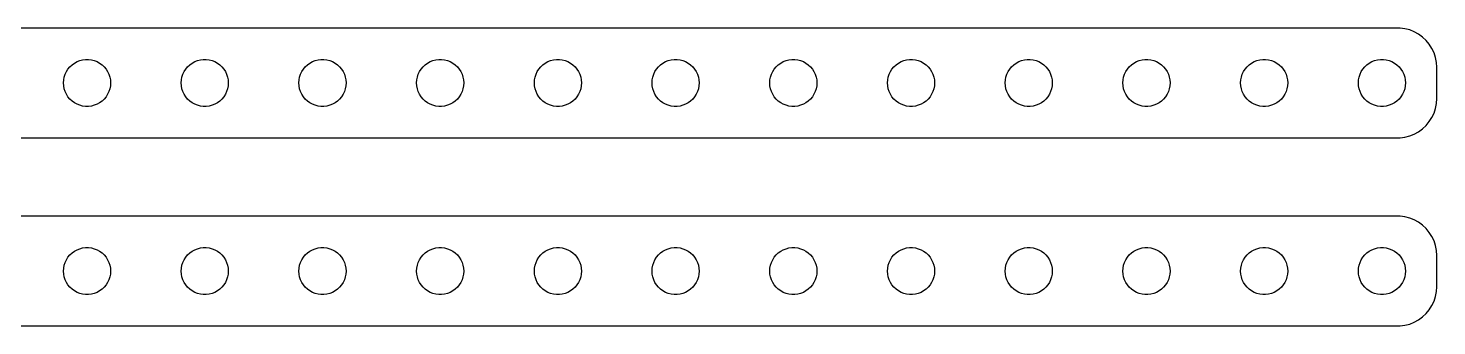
# Model space of a CAD drawing. Header units: metres. Extents: x -180 to 180, y 17 to 55.
# Drawn here: x 0 to 179.5, y 17 to 55 of the extents above; entities that cross this region are included whole.
import ezdxf

# ---------------------------------------------------------------- set-up
doc = ezdxf.new("R2010")
doc.units = ezdxf.units.M

msp = doc.modelspace()

# ---------------------------------------------------------------- linework, layer by layer
for p, q in [((174.814, 54.9901), (-174.814, 54.9901)), ((175.437, 54.9114), (174.814, 54.9901)), ((176.045, 54.7553), (175.437, 54.9114)), ((176.629, 54.5241), (176.045, 54.7553)), ((177.179, 54.2216), (176.629, 54.5241)), ((177.687, 53.8526), (177.179, 54.2216)), ((178.145, 53.4227), (177.687, 53.8526)), ((178.545, 52.9389), (178.145, 53.4227)), ((178.882, 52.4088), (178.545, 52.9389)), ((179.149, 51.8406), (178.882, 52.4088)), ((5.31308, 50.0536), (5.58772, 50.3115)), ((5.58772, 50.3115), (5.89252, 50.533)), ((5.89252, 50.533), (6.22266, 50.7145)), ((6.22266, 50.7145), (6.57294, 50.8532)), ((6.57294, 50.8532), (6.93785, 50.9469)), ((6.93785, 50.9469), (7.31161, 50.9941)), ((7.31161, 50.9941), (7.68837, 50.9941)), ((7.68837, 50.9941), (8.06213, 50.9469)), ((8.06213, 50.9469), (8.42705, 50.8532)), ((8.42705, 50.8532), (8.77733, 50.7145)), ((8.77733, 50.7145), (9.10747, 50.533)), ((9.10747, 50.533), (9.41226, 50.3115)), ((9.41226, 50.3115), (9.6869, 50.0536)), ((20.3131, 50.0536), (20.5877, 50.3115)), ((20.5877, 50.3115), (20.8925, 50.533)), ((20.8925, 50.533), (21.2227, 50.7145)), ((21.2227, 50.7145), (21.5729, 50.8532)), ((21.5729, 50.8532), (21.9379, 50.9469)), ((21.9379, 50.9469), (22.3116, 50.9941)), ((22.3116, 50.9941), (22.6884, 50.9941)), ((22.6884, 50.9941), (23.0621, 50.9469)), ((23.0621, 50.9469), (23.427, 50.8532)), ((23.427, 50.8532), (23.7773, 50.7145)), ((23.7773, 50.7145), (24.1075, 50.533)), ((24.1075, 50.533), (24.4123, 50.3115)), ((24.4123, 50.3115), (24.6869, 50.0536)), ((35.3131, 50.0536), (35.5877, 50.3115)), ((35.5877, 50.3115), (35.8925, 50.533)), ((35.8925, 50.533), (36.2227, 50.7145)), ((36.2227, 50.7145), (36.5729, 50.8532)), ((36.5729, 50.8532), (36.9379, 50.9469)), ((36.9379, 50.9469), (37.3116, 50.9941)), ((37.3116, 50.9941), (37.6884, 50.9941)), ((37.6884, 50.9941), (38.0621, 50.9469)), ((38.0621, 50.9469), (38.427, 50.8532)), ((38.427, 50.8532), (38.7773, 50.7145)), ((38.7773, 50.7145), (39.1075, 50.533)), ((39.1075, 50.533), (39.4123, 50.3115)), ((39.4123, 50.3115), (39.6869, 50.0536)), ((50.3131, 50.0536), (50.5877, 50.3115)), ((50.5877, 50.3115), (50.8925, 50.533)), ((50.8925, 50.533), (51.2227, 50.7145)), ((51.2227, 50.7145), (51.5729, 50.8532)), ((51.5729, 50.8532), (51.9379, 50.9469)), ((51.9379, 50.9469), (52.3116, 50.9941)), ((52.3116, 50.9941), (52.6884, 50.9941)), ((52.6884, 50.9941), (53.0621, 50.9469)), ((53.0621, 50.9469), (53.427, 50.8532)), ((53.427, 50.8532), (53.7773, 50.7145)), ((53.7773, 50.7145), (54.1075, 50.533)), ((54.1075, 50.533), (54.4123, 50.3115)), ((54.4123, 50.3115), (54.6869, 50.0536)), ((65.3131, 50.0536), (65.5877, 50.3115)), ((65.5877, 50.3115), (65.8925, 50.533)), ((65.8925, 50.533), (66.2227, 50.7145)), ((66.2227, 50.7145), (66.573, 50.8532)), ((66.573, 50.8532), (66.9379, 50.9469)), ((66.9379, 50.9469), (67.3116, 50.9941)), ((67.3116, 50.9941), (67.6884, 50.9941)), ((67.6884, 50.9941), (68.0621, 50.9469)), ((68.0621, 50.9469), (68.427, 50.8532)), ((68.427, 50.8532), (68.7773, 50.7145)), ((68.7773, 50.7145), (69.1075, 50.533)), ((69.1075, 50.533), (69.4123, 50.3115)), ((69.4123, 50.3115), (69.6869, 50.0536)), ((80.3131, 50.0536), (80.5877, 50.3115)), ((80.5877, 50.3115), (80.8925, 50.533)), ((80.8925, 50.533), (81.2227, 50.7145)), ((81.2227, 50.7145), (81.573, 50.8532)), ((81.573, 50.8532), (81.9379, 50.9469)), ((81.9379, 50.9469), (82.3116, 50.9941)), ((82.3116, 50.9941), (82.6884, 50.9941)), ((82.6884, 50.9941), (83.0621, 50.9469)), ((83.0621, 50.9469), (83.427, 50.8532)), ((83.427, 50.8532), (83.7773, 50.7145)), ((83.7773, 50.7145), (84.1075, 50.533)), ((84.1075, 50.533), (84.4123, 50.3115)), ((84.4123, 50.3115), (84.6869, 50.0536)), ((95.3131, 50.0536), (95.5877, 50.3115)), ((95.5877, 50.3115), (95.8925, 50.533)), ((95.8925, 50.533), (96.2227, 50.7145)), ((96.2227, 50.7145), (96.573, 50.8532)), ((96.573, 50.8532), (96.9379, 50.9469)), ((96.9379, 50.9469), (97.3116, 50.9941)), ((97.3116, 50.9941), (97.6884, 50.9941)), ((97.6884, 50.9941), (98.0621, 50.9469)), ((98.0621, 50.9469), (98.427, 50.8532)), ((98.427, 50.8532), (98.7773, 50.7145)), ((98.7773, 50.7145), (99.1075, 50.533)), ((99.1075, 50.533), (99.4123, 50.3115)), ((99.4123, 50.3115), (99.6869, 50.0536)), ((110.313, 50.0536), (110.588, 50.3115)), ((110.588, 50.3115), (110.893, 50.533)), ((110.893, 50.533), (111.223, 50.7145)), ((111.223, 50.7145), (111.573, 50.8532)), ((111.573, 50.8532), (111.938, 50.9469)), ((111.938, 50.9469), (112.312, 50.9941)), ((112.312, 50.9941), (112.688, 50.9941)), ((112.688, 50.9941), (113.062, 50.9469)), ((113.062, 50.9469), (113.427, 50.8532)), ((113.427, 50.8532), (113.777, 50.7145)), ((113.777, 50.7145), (114.107, 50.533)), ((114.107, 50.533), (114.412, 50.3115)), ((114.412, 50.3115), (114.687, 50.0536)), ((125.313, 50.0536), (125.588, 50.3115)), ((125.588, 50.3115), (125.893, 50.533)), ((125.893, 50.533), (126.223, 50.7145)), ((126.223, 50.7145), (126.573, 50.8532)), ((126.573, 50.8532), (126.938, 50.9469)), ((126.938, 50.9469), (127.312, 50.9941)), ((127.312, 50.9941), (127.688, 50.9941)), ((127.688, 50.9941), (128.062, 50.9469)), ((128.062, 50.9469), (128.427, 50.8532)), ((128.427, 50.8532), (128.777, 50.7145)), ((128.777, 50.7145), (129.107, 50.533)), ((129.107, 50.533), (129.412, 50.3115)), ((129.412, 50.3115), (129.687, 50.0536)), ((140.313, 50.0536), (140.588, 50.3115)), ((140.588, 50.3115), (140.893, 50.533)), ((140.893, 50.533), (141.223, 50.7145)), ((141.223, 50.7145), (141.573, 50.8532)), ((141.573, 50.8532), (141.938, 50.9469)), ((141.938, 50.9469), (142.312, 50.9941)), ((142.312, 50.9941), (142.688, 50.9941)), ((142.688, 50.9941), (143.062, 50.9469)), ((143.062, 50.9469), (143.427, 50.8532)), ((143.427, 50.8532), (143.777, 50.7145)), ((143.777, 50.7145), (144.107, 50.533)), ((144.107, 50.533), (144.412, 50.3115)), ((144.412, 50.3115), (144.687, 50.0536)), ((155.313, 50.0536), (155.588, 50.3115)), ((155.588, 50.3115), (155.893, 50.533)), ((155.893, 50.533), (156.223, 50.7145)), ((156.223, 50.7145), (156.573, 50.8532)), ((156.573, 50.8532), (156.938, 50.9469)), ((156.938, 50.9469), (157.312, 50.9941)), ((157.312, 50.9941), (157.688, 50.9941)), ((157.688, 50.9941), (158.062, 50.9469)), ((158.062, 50.9469), (158.427, 50.8532)), ((158.427, 50.8532), (158.777, 50.7145)), ((158.777, 50.7145), (159.107, 50.533)), ((159.107, 50.533), (159.412, 50.3115)), ((159.412, 50.3115), (159.687, 50.0536)), ((170.313, 50.0536), (170.588, 50.3115)), ((170.588, 50.3115), (170.893, 50.533)), ((170.893, 50.533), (171.223, 50.7145)), ((171.223, 50.7145), (171.573, 50.8532)), ((171.573, 50.8532), (171.938, 50.9469)), ((171.938, 50.9469), (172.312, 50.9941)), ((172.312, 50.9941), (172.688, 50.9941)), ((172.688, 50.9941), (173.062, 50.9469)), ((173.062, 50.9469), (173.427, 50.8532)), ((173.427, 50.8532), (173.777, 50.7145)), ((173.777, 50.7145), (174.107, 50.533)), ((174.107, 50.533), (174.412, 50.3115)), ((174.412, 50.3115), (174.687, 50.0536)), ((179.343, 51.2434), (179.149, 51.8406)), ((179.461, 50.6267), (179.343, 51.2434)), ((179.5, 50), (179.461, 50.6267)), ((4.52365, 48.376), (4.59424, 48.7461)), ((4.59424, 48.7461), (4.71066, 49.1044)), ((4.71066, 49.1044), (4.87108, 49.4453)), ((4.87108, 49.4453), (5.07294, 49.7634)), ((5.07294, 49.7634), (5.31308, 50.0536)), ((9.6869, 50.0536), (9.92705, 49.7634)), ((9.92705, 49.7634), (10.1289, 49.4453)), ((10.1289, 49.4453), (10.2893, 49.1044)), ((10.2893, 49.1044), (10.4057, 48.7461)), ((10.4057, 48.7461), (10.4763, 48.376)), ((19.5237, 48.376), (19.5942, 48.7461)), ((19.5942, 48.7461), (19.7107, 49.1044)), ((19.7107, 49.1044), (19.8711, 49.4453)), ((19.8711, 49.4453), (20.0729, 49.7634)), ((20.0729, 49.7634), (20.3131, 50.0536)), ((24.6869, 50.0536), (24.927, 49.7634)), ((24.927, 49.7634), (25.1289, 49.4453)), ((25.1289, 49.4453), (25.2893, 49.1044)), ((25.2893, 49.1044), (25.4057, 48.7461)), ((25.4057, 48.7461), (25.4763, 48.376)), ((34.5237, 48.376), (34.5942, 48.7461)), ((34.5942, 48.7461), (34.7107, 49.1044)), ((34.7107, 49.1044), (34.8711, 49.4453)), ((34.8711, 49.4453), (35.0729, 49.7634)), ((35.0729, 49.7634), (35.3131, 50.0536)), ((39.6869, 50.0536), (39.927, 49.7634)), ((39.927, 49.7634), (40.1289, 49.4453)), ((40.1289, 49.4453), (40.2893, 49.1044)), ((40.2893, 49.1044), (40.4057, 48.7461)), ((40.4057, 48.7461), (40.4763, 48.376)), ((49.5237, 48.376), (49.5942, 48.7461)), ((49.5942, 48.7461), (49.7107, 49.1044)), ((49.7107, 49.1044), (49.8711, 49.4453)), ((49.8711, 49.4453), (50.0729, 49.7634)), ((50.0729, 49.7634), (50.3131, 50.0536)), ((54.6869, 50.0536), (54.927, 49.7634)), ((54.927, 49.7634), (55.1289, 49.4453)), ((55.1289, 49.4453), (55.2893, 49.1044)), ((55.2893, 49.1044), (55.4057, 48.7461)), ((55.4057, 48.7461), (55.4763, 48.376)), ((64.5237, 48.376), (64.5943, 48.7461)), ((64.5943, 48.7461), (64.7107, 49.1044)), ((64.7107, 49.1044), (64.8711, 49.4453)), ((64.8711, 49.4453), (65.073, 49.7634)), ((65.073, 49.7634), (65.3131, 50.0536)), ((69.6869, 50.0536), (69.927, 49.7634)), ((69.927, 49.7634), (70.1289, 49.4453)), ((70.1289, 49.4453), (70.2893, 49.1044)), ((70.2893, 49.1044), (70.4057, 48.7461)), ((70.4057, 48.7461), (70.4763, 48.376)), ((79.5237, 48.376), (79.5943, 48.7461)), ((79.5943, 48.7461), (79.7107, 49.1044)), ((79.7107, 49.1044), (79.8711, 49.4453)), ((79.8711, 49.4453), (80.073, 49.7634)), ((80.073, 49.7634), (80.3131, 50.0536)), ((84.6869, 50.0536), (84.927, 49.7634)), ((84.927, 49.7634), (85.1289, 49.4453)), ((85.1289, 49.4453), (85.2893, 49.1044)), ((85.2893, 49.1044), (85.4057, 48.7461)), ((85.4057, 48.7461), (85.4763, 48.376)), ((94.5237, 48.376), (94.5943, 48.7461)), ((94.5943, 48.7461), (94.7107, 49.1044)), ((94.7107, 49.1044), (94.8711, 49.4453)), ((94.8711, 49.4453), (95.073, 49.7634)), ((95.073, 49.7634), (95.3131, 50.0536)), ((99.6869, 50.0536), (99.927, 49.7634)), ((99.927, 49.7634), (100.129, 49.4453)), ((100.129, 49.4453), (100.289, 49.1044)), ((100.289, 49.1044), (100.406, 48.7461)), ((100.406, 48.7461), (100.476, 48.376)), ((109.524, 48.376), (109.594, 48.7461)), ((109.594, 48.7461), (109.711, 49.1044)), ((109.711, 49.1044), (109.871, 49.4453)), ((109.871, 49.4453), (110.073, 49.7634)), ((110.073, 49.7634), (110.313, 50.0536)), ((114.687, 50.0536), (114.927, 49.7634)), ((114.927, 49.7634), (115.129, 49.4453)), ((115.129, 49.4453), (115.289, 49.1044)), ((115.289, 49.1044), (115.406, 48.7461)), ((115.406, 48.7461), (115.476, 48.376)), ((124.524, 48.376), (124.594, 48.7461)), ((124.594, 48.7461), (124.711, 49.1044)), ((124.711, 49.1044), (124.871, 49.4453)), ((124.871, 49.4453), (125.073, 49.7634)), ((125.073, 49.7634), (125.313, 50.0536)), ((129.687, 50.0536), (129.927, 49.7634)), ((129.927, 49.7634), (130.129, 49.4453)), ((130.129, 49.4453), (130.289, 49.1044)), ((130.289, 49.1044), (130.406, 48.7461)), ((130.406, 48.7461), (130.476, 48.376)), ((139.524, 48.376), (139.594, 48.7461)), ((139.594, 48.7461), (139.711, 49.1044)), ((139.711, 49.1044), (139.871, 49.4453)), ((139.871, 49.4453), (140.073, 49.7634)), ((140.073, 49.7634), (140.313, 50.0536)), ((144.687, 50.0536), (144.927, 49.7634)), ((144.927, 49.7634), (145.129, 49.4453)), ((145.129, 49.4453), (145.289, 49.1044)), ((145.289, 49.1044), (145.406, 48.7461)), ((145.406, 48.7461), (145.476, 48.376)), ((154.524, 48.376), (154.594, 48.7461)), ((154.594, 48.7461), (154.711, 49.1044)), ((154.711, 49.1044), (154.871, 49.4453)), ((154.871, 49.4453), (155.073, 49.7634)), ((155.073, 49.7634), (155.313, 50.0536)), ((159.687, 50.0536), (159.927, 49.7634)), ((159.927, 49.7634), (160.129, 49.4453)), ((160.129, 49.4453), (160.289, 49.1044)), ((160.289, 49.1044), (160.406, 48.7461)), ((160.406, 48.7461), (160.476, 48.376)), ((169.524, 48.376), (169.594, 48.7461)), ((169.594, 48.7461), (169.711, 49.1044)), ((169.711, 49.1044), (169.871, 49.4453)), ((169.871, 49.4453), (170.073, 49.7634)), ((170.073, 49.7634), (170.313, 50.0536)), ((174.687, 50.0536), (174.927, 49.7634)), ((174.927, 49.7634), (175.129, 49.4453)), ((175.129, 49.4453), (175.289, 49.1044)), ((175.289, 49.1044), (175.406, 48.7461)), ((175.406, 48.7461), (175.476, 48.376)), ((179.5, 46), (179.5, 50)), ((4.5, 48), (4.52365, 48.376)), ((4.52365, 47.624), (4.5, 48)), ((4.59424, 47.2539), (4.52365, 47.624)), ((4.71066, 46.8956), (4.59424, 47.2539)), ((4.87108, 46.5547), (4.71066, 46.8956)), ((10.2893, 46.8956), (10.1289, 46.5547)), ((10.4057, 47.2539), (10.2893, 46.8956)), ((10.4763, 47.624), (10.4057, 47.2539)), ((10.4763, 48.376), (10.5, 48)), ((10.5, 48), (10.4763, 47.624)), ((19.5, 48), (19.5237, 48.376)), ((19.5237, 47.624), (19.5, 48)), ((19.5942, 47.2539), (19.5237, 47.624)), ((19.7107, 46.8956), (19.5942, 47.2539)), ((19.8711, 46.5547), (19.7107, 46.8956)), ((25.2893, 46.8956), (25.1289, 46.5547)), ((25.4057, 47.2539), (25.2893, 46.8956)), ((25.4763, 47.624), (25.4057, 47.2539)), ((25.4763, 48.376), (25.5, 48)), ((25.5, 48), (25.4763, 47.624)), ((34.5, 48), (34.5237, 48.376)), ((34.5237, 47.624), (34.5, 48)), ((34.5942, 47.2539), (34.5237, 47.624)), ((34.7107, 46.8956), (34.5942, 47.2539)), ((34.8711, 46.5547), (34.7107, 46.8956)), ((40.2893, 46.8956), (40.1289, 46.5547)), ((40.4057, 47.2539), (40.2893, 46.8956)), ((40.4763, 47.624), (40.4057, 47.2539)), ((40.4763, 48.376), (40.5, 48)), ((40.5, 48), (40.4763, 47.624)), ((49.5, 48), (49.5237, 48.376)), ((49.5237, 47.624), (49.5, 48)), ((49.5942, 47.2539), (49.5237, 47.624)), ((49.7107, 46.8956), (49.5942, 47.2539)), ((49.8711, 46.5547), (49.7107, 46.8956)), ((55.2893, 46.8956), (55.1289, 46.5547)), ((55.4057, 47.2539), (55.2893, 46.8956)), ((55.4763, 47.624), (55.4057, 47.2539)), ((55.4763, 48.376), (55.5, 48)), ((55.5, 48), (55.4763, 47.624)), ((64.5, 48), (64.5237, 48.376)), ((64.5237, 47.624), (64.5, 48)), ((64.5943, 47.2539), (64.5237, 47.624)), ((64.7107, 46.8956), (64.5943, 47.2539)), ((64.8711, 46.5547), (64.7107, 46.8956)), ((70.2893, 46.8956), (70.1289, 46.5547)), ((70.4057, 47.2539), (70.2893, 46.8956)), ((70.4763, 47.624), (70.4057, 47.2539)), ((70.4763, 48.376), (70.5, 48)), ((70.5, 48), (70.4763, 47.624)), ((79.5, 48), (79.5237, 48.376)), ((79.5237, 47.624), (79.5, 48)), ((79.5943, 47.2539), (79.5237, 47.624)), ((79.7107, 46.8956), (79.5943, 47.2539)), ((79.8711, 46.5547), (79.7107, 46.8956)), ((85.2893, 46.8956), (85.1289, 46.5547)), ((85.4057, 47.2539), (85.2893, 46.8956)), ((85.4763, 47.624), (85.4057, 47.2539)), ((85.4763, 48.376), (85.5, 48)), ((85.5, 48), (85.4763, 47.624)), ((94.5, 48), (94.5237, 48.376)), ((94.5237, 47.624), (94.5, 48)), ((94.5943, 47.2539), (94.5237, 47.624)), ((94.7107, 46.8956), (94.5943, 47.2539)), ((94.8711, 46.5547), (94.7107, 46.8956)), ((100.289, 46.8956), (100.129, 46.5547)), ((100.406, 47.2539), (100.289, 46.8956)), ((100.476, 47.624), (100.406, 47.2539)), ((100.476, 48.376), (100.5, 48)), ((100.5, 48), (100.476, 47.624)), ((109.5, 48), (109.524, 48.376)), ((109.524, 47.624), (109.5, 48)), ((109.594, 47.2539), (109.524, 47.624)), ((109.711, 46.8956), (109.594, 47.2539)), ((109.871, 46.5547), (109.711, 46.8956)), ((115.289, 46.8956), (115.129, 46.5547)), ((115.406, 47.2539), (115.289, 46.8956)), ((115.476, 47.624), (115.406, 47.2539)), ((115.476, 48.376), (115.5, 48)), ((115.5, 48), (115.476, 47.624)), ((124.5, 48), (124.524, 48.376)), ((124.524, 47.624), (124.5, 48)), ((124.594, 47.2539), (124.524, 47.624)), ((124.711, 46.8956), (124.594, 47.2539)), ((124.871, 46.5547), (124.711, 46.8956)), ((130.289, 46.8956), (130.129, 46.5547)), ((130.406, 47.2539), (130.289, 46.8956)), ((130.476, 47.624), (130.406, 47.2539)), ((130.476, 48.376), (130.5, 48)), ((130.5, 48), (130.476, 47.624)), ((139.5, 48), (139.524, 48.376)), ((139.524, 47.624), (139.5, 48)), ((139.594, 47.2539), (139.524, 47.624)), ((139.711, 46.8956), (139.594, 47.2539)), ((139.871, 46.5547), (139.711, 46.8956)), ((145.289, 46.8956), (145.129, 46.5547)), ((145.406, 47.2539), (145.289, 46.8956)), ((145.476, 47.624), (145.406, 47.2539)), ((145.476, 48.376), (145.5, 48)), ((145.5, 48), (145.476, 47.624)), ((154.5, 48), (154.524, 48.376)), ((154.524, 47.624), (154.5, 48)), ((154.594, 47.2539), (154.524, 47.624)), ((154.711, 46.8956), (154.594, 47.2539)), ((154.871, 46.5547), (154.711, 46.8956)), ((160.289, 46.8956), (160.129, 46.5547)), ((160.406, 47.2539), (160.289, 46.8956)), ((160.476, 47.624), (160.406, 47.2539)), ((160.476, 48.376), (160.5, 48)), ((160.5, 48), (160.476, 47.624)), ((169.5, 48), (169.524, 48.376)), ((169.524, 47.624), (169.5, 48)), ((169.594, 47.2539), (169.524, 47.624)), ((169.711, 46.8956), (169.594, 47.2539)), ((169.871, 46.5547), (169.711, 46.8956)), ((175.289, 46.8956), (175.129, 46.5547)), ((175.406, 47.2539), (175.289, 46.8956)), ((175.476, 47.624), (175.406, 47.2539)), ((175.476, 48.376), (175.5, 48)), ((175.5, 48), (175.476, 47.624)), ((5.07294, 46.2366), (4.87108, 46.5547)), ((5.31308, 45.9464), (5.07294, 46.2366)), ((5.58772, 45.6885), (5.31308, 45.9464)), ((5.89252, 45.467), (5.58772, 45.6885)), ((6.22266, 45.2855), (5.89252, 45.467)), ((6.57294, 45.1468), (6.22266, 45.2855)), ((6.93785, 45.0531), (6.57294, 45.1468)), ((7.31161, 45.0059), (6.93785, 45.0531)), ((7.68837, 45.0059), (7.31161, 45.0059)), ((8.06213, 45.0531), (7.68837, 45.0059)), ((8.42705, 45.1468), (8.06213, 45.0531)), ((8.77733, 45.2855), (8.42705, 45.1468)), ((9.10747, 45.467), (8.77733, 45.2855)), ((9.41226, 45.6885), (9.10747, 45.467)), ((9.6869, 45.9464), (9.41226, 45.6885)), ((9.92705, 46.2366), (9.6869, 45.9464)), ((10.1289, 46.5547), (9.92705, 46.2366)), ((20.0729, 46.2366), (19.8711, 46.5547)), ((20.3131, 45.9464), (20.0729, 46.2366)), ((20.5877, 45.6885), (20.3131, 45.9464)), ((20.8925, 45.467), (20.5877, 45.6885)), ((21.2227, 45.2855), (20.8925, 45.467)), ((21.5729, 45.1468), (21.2227, 45.2855)), ((21.9379, 45.0531), (21.5729, 45.1468)), ((22.3116, 45.0059), (21.9379, 45.0531)), ((22.6884, 45.0059), (22.3116, 45.0059)), ((23.0621, 45.0531), (22.6884, 45.0059)), ((23.427, 45.1468), (23.0621, 45.0531)), ((23.7773, 45.2855), (23.427, 45.1468)), ((24.1075, 45.467), (23.7773, 45.2855)), ((24.4123, 45.6885), (24.1075, 45.467)), ((24.6869, 45.9464), (24.4123, 45.6885)), ((24.927, 46.2366), (24.6869, 45.9464)), ((25.1289, 46.5547), (24.927, 46.2366)), ((35.0729, 46.2366), (34.8711, 46.5547)), ((35.3131, 45.9464), (35.0729, 46.2366)), ((35.5877, 45.6885), (35.3131, 45.9464)), ((35.8925, 45.467), (35.5877, 45.6885)), ((36.2227, 45.2855), (35.8925, 45.467)), ((36.5729, 45.1468), (36.2227, 45.2855)), ((36.9379, 45.0531), (36.5729, 45.1468)), ((37.3116, 45.0059), (36.9379, 45.0531)), ((37.6884, 45.0059), (37.3116, 45.0059)), ((38.0621, 45.0531), (37.6884, 45.0059)), ((38.427, 45.1468), (38.0621, 45.0531)), ((38.7773, 45.2855), (38.427, 45.1468)), ((39.1075, 45.467), (38.7773, 45.2855)), ((39.4123, 45.6885), (39.1075, 45.467)), ((39.6869, 45.9464), (39.4123, 45.6885)), ((39.927, 46.2366), (39.6869, 45.9464)), ((40.1289, 46.5547), (39.927, 46.2366)), ((50.0729, 46.2366), (49.8711, 46.5547)), ((50.3131, 45.9464), (50.0729, 46.2366)), ((50.5877, 45.6885), (50.3131, 45.9464)), ((50.8925, 45.467), (50.5877, 45.6885)), ((51.2227, 45.2855), (50.8925, 45.467)), ((51.5729, 45.1468), (51.2227, 45.2855)), ((51.9379, 45.0531), (51.5729, 45.1468)), ((52.3116, 45.0059), (51.9379, 45.0531)), ((52.6884, 45.0059), (52.3116, 45.0059)), ((53.0621, 45.0531), (52.6884, 45.0059)), ((53.427, 45.1468), (53.0621, 45.0531)), ((53.7773, 45.2855), (53.427, 45.1468)), ((54.1075, 45.467), (53.7773, 45.2855)), ((54.4123, 45.6885), (54.1075, 45.467)), ((54.6869, 45.9464), (54.4123, 45.6885)), ((54.927, 46.2366), (54.6869, 45.9464)), ((55.1289, 46.5547), (54.927, 46.2366)), ((65.073, 46.2366), (64.8711, 46.5547)), ((65.3131, 45.9464), (65.073, 46.2366)), ((65.5877, 45.6885), (65.3131, 45.9464)), ((65.8925, 45.467), (65.5877, 45.6885)), ((66.2227, 45.2855), (65.8925, 45.467)), ((66.573, 45.1468), (66.2227, 45.2855)), ((66.9379, 45.0531), (66.573, 45.1468)), ((67.3116, 45.0059), (66.9379, 45.0531)), ((67.6884, 45.0059), (67.3116, 45.0059)), ((68.0621, 45.0531), (67.6884, 45.0059)), ((68.427, 45.1468), (68.0621, 45.0531)), ((68.7773, 45.2855), (68.427, 45.1468)), ((69.1075, 45.467), (68.7773, 45.2855)), ((69.4123, 45.6885), (69.1075, 45.467)), ((69.6869, 45.9464), (69.4123, 45.6885)), ((69.927, 46.2366), (69.6869, 45.9464)), ((70.1289, 46.5547), (69.927, 46.2366)), ((80.073, 46.2366), (79.8711, 46.5547)), ((80.3131, 45.9464), (80.073, 46.2366)), ((80.5877, 45.6885), (80.3131, 45.9464)), ((80.8925, 45.467), (80.5877, 45.6885)), ((81.2227, 45.2855), (80.8925, 45.467)), ((81.573, 45.1468), (81.2227, 45.2855)), ((81.9379, 45.0531), (81.573, 45.1468)), ((82.3116, 45.0059), (81.9379, 45.0531)), ((82.6884, 45.0059), (82.3116, 45.0059)), ((83.0621, 45.0531), (82.6884, 45.0059)), ((83.427, 45.1468), (83.0621, 45.0531)), ((83.7773, 45.2855), (83.427, 45.1468)), ((84.1075, 45.467), (83.7773, 45.2855)), ((84.4123, 45.6885), (84.1075, 45.467)), ((84.6869, 45.9464), (84.4123, 45.6885)), ((84.927, 46.2366), (84.6869, 45.9464)), ((85.1289, 46.5547), (84.927, 46.2366)), ((95.073, 46.2366), (94.8711, 46.5547)), ((95.3131, 45.9464), (95.073, 46.2366)), ((95.5877, 45.6885), (95.3131, 45.9464)), ((95.8925, 45.467), (95.5877, 45.6885)), ((96.2227, 45.2855), (95.8925, 45.467)), ((96.573, 45.1468), (96.2227, 45.2855)), ((96.9379, 45.0531), (96.573, 45.1468)), ((97.3116, 45.0059), (96.9379, 45.0531)), ((97.6884, 45.0059), (97.3116, 45.0059)), ((98.0621, 45.0531), (97.6884, 45.0059)), ((98.427, 45.1468), (98.0621, 45.0531)), ((98.7773, 45.2855), (98.427, 45.1468)), ((99.1075, 45.467), (98.7773, 45.2855)), ((99.4123, 45.6885), (99.1075, 45.467)), ((99.6869, 45.9464), (99.4123, 45.6885)), ((99.927, 46.2366), (99.6869, 45.9464)), ((100.129, 46.5547), (99.927, 46.2366)), ((110.073, 46.2366), (109.871, 46.5547)), ((110.313, 45.9464), (110.073, 46.2366)), ((110.588, 45.6885), (110.313, 45.9464)), ((110.893, 45.467), (110.588, 45.6885)), ((111.223, 45.2855), (110.893, 45.467)), ((111.573, 45.1468), (111.223, 45.2855)), ((111.938, 45.0531), (111.573, 45.1468)), ((112.312, 45.0059), (111.938, 45.0531)), ((112.688, 45.0059), (112.312, 45.0059)), ((113.062, 45.0531), (112.688, 45.0059)), ((113.427, 45.1468), (113.062, 45.0531)), ((113.777, 45.2855), (113.427, 45.1468)), ((114.107, 45.467), (113.777, 45.2855)), ((114.412, 45.6885), (114.107, 45.467)), ((114.687, 45.9464), (114.412, 45.6885)), ((114.927, 46.2366), (114.687, 45.9464)), ((115.129, 46.5547), (114.927, 46.2366)), ((125.073, 46.2366), (124.871, 46.5547)), ((125.313, 45.9464), (125.073, 46.2366)), ((125.588, 45.6885), (125.313, 45.9464)), ((125.893, 45.467), (125.588, 45.6885)), ((126.223, 45.2855), (125.893, 45.467)), ((126.573, 45.1468), (126.223, 45.2855)), ((126.938, 45.0531), (126.573, 45.1468)), ((127.312, 45.0059), (126.938, 45.0531)), ((127.688, 45.0059), (127.312, 45.0059)), ((128.062, 45.0531), (127.688, 45.0059)), ((128.427, 45.1468), (128.062, 45.0531)), ((128.777, 45.2855), (128.427, 45.1468)), ((129.107, 45.467), (128.777, 45.2855)), ((129.412, 45.6885), (129.107, 45.467)), ((129.687, 45.9464), (129.412, 45.6885)), ((129.927, 46.2366), (129.687, 45.9464)), ((130.129, 46.5547), (129.927, 46.2366)), ((140.073, 46.2366), (139.871, 46.5547)), ((140.313, 45.9464), (140.073, 46.2366)), ((140.588, 45.6885), (140.313, 45.9464)), ((140.893, 45.467), (140.588, 45.6885)), ((141.223, 45.2855), (140.893, 45.467)), ((141.573, 45.1468), (141.223, 45.2855)), ((141.938, 45.0531), (141.573, 45.1468)), ((142.312, 45.0059), (141.938, 45.0531)), ((142.688, 45.0059), (142.312, 45.0059)), ((143.062, 45.0531), (142.688, 45.0059)), ((143.427, 45.1468), (143.062, 45.0531)), ((143.777, 45.2855), (143.427, 45.1468)), ((144.107, 45.467), (143.777, 45.2855)), ((144.412, 45.6885), (144.107, 45.467)), ((144.687, 45.9464), (144.412, 45.6885)), ((144.927, 46.2366), (144.687, 45.9464)), ((145.129, 46.5547), (144.927, 46.2366)), ((155.073, 46.2366), (154.871, 46.5547)), ((155.313, 45.9464), (155.073, 46.2366)), ((155.588, 45.6885), (155.313, 45.9464)), ((155.893, 45.467), (155.588, 45.6885)), ((156.223, 45.2855), (155.893, 45.467)), ((156.573, 45.1468), (156.223, 45.2855)), ((156.938, 45.0531), (156.573, 45.1468)), ((157.312, 45.0059), (156.938, 45.0531)), ((157.688, 45.0059), (157.312, 45.0059)), ((158.062, 45.0531), (157.688, 45.0059)), ((158.427, 45.1468), (158.062, 45.0531)), ((158.777, 45.2855), (158.427, 45.1468)), ((159.107, 45.467), (158.777, 45.2855)), ((159.412, 45.6885), (159.107, 45.467)), ((159.687, 45.9464), (159.412, 45.6885)), ((159.927, 46.2366), (159.687, 45.9464)), ((160.129, 46.5547), (159.927, 46.2366)), ((170.073, 46.2366), (169.871, 46.5547)), ((170.313, 45.9464), (170.073, 46.2366)), ((170.588, 45.6885), (170.313, 45.9464)), ((170.893, 45.467), (170.588, 45.6885)), ((171.223, 45.2855), (170.893, 45.467)), ((171.573, 45.1468), (171.223, 45.2855)), ((171.938, 45.0531), (171.573, 45.1468)), ((172.312, 45.0059), (171.938, 45.0531)), ((172.688, 45.0059), (172.312, 45.0059)), ((173.062, 45.0531), (172.688, 45.0059)), ((173.427, 45.1468), (173.062, 45.0531)), ((173.777, 45.2855), (173.427, 45.1468)), ((174.107, 45.467), (173.777, 45.2855)), ((174.412, 45.6885), (174.107, 45.467)), ((174.687, 45.9464), (174.412, 45.6885)), ((174.927, 46.2366), (174.687, 45.9464)), ((175.129, 46.5547), (174.927, 46.2366)), ((179.343, 44.7566), (179.461, 45.3733)), ((179.461, 45.3733), (179.5, 46)), ((178.545, 43.0611), (178.882, 43.5912)), ((178.882, 43.5912), (179.149, 44.1594)), ((179.149, 44.1594), (179.343, 44.7566)), ((176.045, 41.2447), (176.629, 41.4759)), ((176.629, 41.4759), (177.179, 41.7784)), ((177.179, 41.7784), (177.687, 42.1474)), ((177.687, 42.1474), (178.145, 42.5773)), ((178.145, 42.5773), (178.545, 43.0611)), ((-174.814, 41.0099), (174.814, 41.0099)), ((174.814, 41.0099), (175.437, 41.0886)), ((175.437, 41.0886), (176.045, 41.2447)), ((174.814, 30.9901), (-174.814, 30.9901)), ((175.437, 30.9114), (174.814, 30.9901)), ((176.045, 30.7553), (175.437, 30.9114)), ((176.629, 30.5241), (176.045, 30.7553)), ((177.179, 30.2216), (176.629, 30.5241)), ((177.687, 29.8526), (177.179, 30.2216)), ((178.145, 29.4227), (177.687, 29.8526)), ((178.545, 28.9389), (178.145, 29.4227)), ((178.882, 28.4088), (178.545, 28.9389)), ((6.57294, 26.8532), (6.93785, 26.9469)), ((6.93785, 26.9469), (7.31161, 26.9941)), ((7.31161, 26.9941), (7.68837, 26.9941)), ((7.68837, 26.9941), (8.06213, 26.9469)), ((8.06213, 26.9469), (8.42705, 26.8532)), ((21.5729, 26.8532), (21.9379, 26.9469)), ((21.9379, 26.9469), (22.3116, 26.9941)), ((22.3116, 26.9941), (22.6884, 26.9941)), ((22.6884, 26.9941), (23.0621, 26.9469)), ((23.0621, 26.9469), (23.427, 26.8532)), ((36.5729, 26.8532), (36.9379, 26.9469)), ((36.9379, 26.9469), (37.3116, 26.9941)), ((37.3116, 26.9941), (37.6884, 26.9941)), ((37.6884, 26.9941), (38.0621, 26.9469)), ((38.0621, 26.9469), (38.427, 26.8532)), ((51.5729, 26.8532), (51.9379, 26.9469)), ((51.9379, 26.9469), (52.3116, 26.9941)), ((52.3116, 26.9941), (52.6884, 26.9941)), ((52.6884, 26.9941), (53.0621, 26.9469)), ((53.0621, 26.9469), (53.427, 26.8532)), ((66.573, 26.8532), (66.9379, 26.9469)), ((66.9379, 26.9469), (67.3116, 26.9941)), ((67.3116, 26.9941), (67.6884, 26.9941)), ((67.6884, 26.9941), (68.0621, 26.9469)), ((68.0621, 26.9469), (68.427, 26.8532)), ((81.573, 26.8532), (81.9379, 26.9469)), ((81.9379, 26.9469), (82.3116, 26.9941)), ((82.3116, 26.9941), (82.6884, 26.9941)), ((82.6884, 26.9941), (83.0621, 26.9469)), ((83.0621, 26.9469), (83.427, 26.8532)), ((96.573, 26.8532), (96.9379, 26.9469)), ((96.9379, 26.9469), (97.3116, 26.9941)), ((97.3116, 26.9941), (97.6884, 26.9941)), ((97.6884, 26.9941), (98.0621, 26.9469)), ((98.0621, 26.9469), (98.427, 26.8532)), ((111.573, 26.8532), (111.938, 26.9469)), ((111.938, 26.9469), (112.312, 26.9941)), ((112.312, 26.9941), (112.688, 26.9941)), ((112.688, 26.9941), (113.062, 26.9469)), ((113.062, 26.9469), (113.427, 26.8532)), ((126.573, 26.8532), (126.938, 26.9469)), ((126.938, 26.9469), (127.312, 26.9941)), ((127.312, 26.9941), (127.688, 26.9941)), ((127.688, 26.9941), (128.062, 26.9469)), ((128.062, 26.9469), (128.427, 26.8532)), ((141.573, 26.8532), (141.938, 26.9469)), ((141.938, 26.9469), (142.312, 26.9941)), ((142.312, 26.9941), (142.688, 26.9941)), ((142.688, 26.9941), (143.062, 26.9469)), ((143.062, 26.9469), (143.427, 26.8532)), ((156.573, 26.8532), (156.938, 26.9469)), ((156.938, 26.9469), (157.312, 26.9941)), ((157.312, 26.9941), (157.688, 26.9941)), ((157.688, 26.9941), (158.062, 26.9469)), ((158.062, 26.9469), (158.427, 26.8532)), ((171.573, 26.8532), (171.938, 26.9469)), ((171.938, 26.9469), (172.312, 26.9941)), ((172.312, 26.9941), (172.688, 26.9941)), ((172.688, 26.9941), (173.062, 26.9469)), ((173.062, 26.9469), (173.427, 26.8532)), ((179.149, 27.8406), (178.882, 28.4088)), ((179.343, 27.2434), (179.149, 27.8406)), ((179.461, 26.6267), (179.343, 27.2434)), ((4.71066, 25.1044), (4.87108, 25.4453)), ((4.87108, 25.4453), (5.07294, 25.7634)), ((5.07294, 25.7634), (5.31308, 26.0536)), ((5.31308, 26.0536), (5.58772, 26.3115)), ((5.58772, 26.3115), (5.89252, 26.533)), ((5.89252, 26.533), (6.22266, 26.7145)), ((6.22266, 26.7145), (6.57294, 26.8532)), ((8.42705, 26.8532), (8.77733, 26.7145)), ((8.77733, 26.7145), (9.10747, 26.533)), ((9.10747, 26.533), (9.41226, 26.3115)), ((9.41226, 26.3115), (9.6869, 26.0536)), ((9.6869, 26.0536), (9.92705, 25.7634)), ((9.92705, 25.7634), (10.1289, 25.4453)), ((10.1289, 25.4453), (10.2893, 25.1044)), ((19.7107, 25.1044), (19.8711, 25.4453)), ((19.8711, 25.4453), (20.0729, 25.7634)), ((20.0729, 25.7634), (20.3131, 26.0536)), ((20.3131, 26.0536), (20.5877, 26.3115)), ((20.5877, 26.3115), (20.8925, 26.533)), ((20.8925, 26.533), (21.2227, 26.7145)), ((21.2227, 26.7145), (21.5729, 26.8532)), ((23.427, 26.8532), (23.7773, 26.7145)), ((23.7773, 26.7145), (24.1075, 26.533)), ((24.1075, 26.533), (24.4123, 26.3115)), ((24.4123, 26.3115), (24.6869, 26.0536)), ((24.6869, 26.0536), (24.927, 25.7634)), ((24.927, 25.7634), (25.1289, 25.4453)), ((25.1289, 25.4453), (25.2893, 25.1044)), ((34.7107, 25.1044), (34.8711, 25.4453)), ((34.8711, 25.4453), (35.0729, 25.7634)), ((35.0729, 25.7634), (35.3131, 26.0536)), ((35.3131, 26.0536), (35.5877, 26.3115)), ((35.5877, 26.3115), (35.8925, 26.533)), ((35.8925, 26.533), (36.2227, 26.7145)), ((36.2227, 26.7145), (36.5729, 26.8532)), ((38.427, 26.8532), (38.7773, 26.7145)), ((38.7773, 26.7145), (39.1075, 26.533)), ((39.1075, 26.533), (39.4123, 26.3115)), ((39.4123, 26.3115), (39.6869, 26.0536)), ((39.6869, 26.0536), (39.927, 25.7634)), ((39.927, 25.7634), (40.1289, 25.4453)), ((40.1289, 25.4453), (40.2893, 25.1044)), ((49.7107, 25.1044), (49.8711, 25.4453)), ((49.8711, 25.4453), (50.0729, 25.7634)), ((50.0729, 25.7634), (50.3131, 26.0536)), ((50.3131, 26.0536), (50.5877, 26.3115)), ((50.5877, 26.3115), (50.8925, 26.533)), ((50.8925, 26.533), (51.2227, 26.7145)), ((51.2227, 26.7145), (51.5729, 26.8532)), ((53.427, 26.8532), (53.7773, 26.7145)), ((53.7773, 26.7145), (54.1075, 26.533)), ((54.1075, 26.533), (54.4123, 26.3115)), ((54.4123, 26.3115), (54.6869, 26.0536)), ((54.6869, 26.0536), (54.927, 25.7634)), ((54.927, 25.7634), (55.1289, 25.4453)), ((55.1289, 25.4453), (55.2893, 25.1044)), ((64.7107, 25.1044), (64.8711, 25.4453)), ((64.8711, 25.4453), (65.073, 25.7634)), ((65.073, 25.7634), (65.3131, 26.0536)), ((65.3131, 26.0536), (65.5877, 26.3115)), ((65.5877, 26.3115), (65.8925, 26.533)), ((65.8925, 26.533), (66.2227, 26.7145)), ((66.2227, 26.7145), (66.573, 26.8532)), ((68.427, 26.8532), (68.7773, 26.7145)), ((68.7773, 26.7145), (69.1075, 26.533)), ((69.1075, 26.533), (69.4123, 26.3115)), ((69.4123, 26.3115), (69.6869, 26.0536)), ((69.6869, 26.0536), (69.927, 25.7634)), ((69.927, 25.7634), (70.1289, 25.4453)), ((70.1289, 25.4453), (70.2893, 25.1044)), ((79.7107, 25.1044), (79.8711, 25.4453)), ((79.8711, 25.4453), (80.073, 25.7634)), ((80.073, 25.7634), (80.3131, 26.0536)), ((80.3131, 26.0536), (80.5877, 26.3115)), ((80.5877, 26.3115), (80.8925, 26.533)), ((80.8925, 26.533), (81.2227, 26.7145)), ((81.2227, 26.7145), (81.573, 26.8532)), ((83.427, 26.8532), (83.7773, 26.7145)), ((83.7773, 26.7145), (84.1075, 26.533)), ((84.1075, 26.533), (84.4123, 26.3115)), ((84.4123, 26.3115), (84.6869, 26.0536)), ((84.6869, 26.0536), (84.927, 25.7634)), ((84.927, 25.7634), (85.1289, 25.4453)), ((85.1289, 25.4453), (85.2893, 25.1044)), ((94.7107, 25.1044), (94.8711, 25.4453)), ((94.8711, 25.4453), (95.073, 25.7634)), ((95.073, 25.7634), (95.3131, 26.0536)), ((95.3131, 26.0536), (95.5877, 26.3115)), ((95.5877, 26.3115), (95.8925, 26.533)), ((95.8925, 26.533), (96.2227, 26.7145)), ((96.2227, 26.7145), (96.573, 26.8532)), ((98.427, 26.8532), (98.7773, 26.7145)), ((98.7773, 26.7145), (99.1075, 26.533)), ((99.1075, 26.533), (99.4123, 26.3115)), ((99.4123, 26.3115), (99.6869, 26.0536)), ((99.6869, 26.0536), (99.927, 25.7634)), ((99.927, 25.7634), (100.129, 25.4453)), ((100.129, 25.4453), (100.289, 25.1044)), ((109.711, 25.1044), (109.871, 25.4453)), ((109.871, 25.4453), (110.073, 25.7634)), ((110.073, 25.7634), (110.313, 26.0536)), ((110.313, 26.0536), (110.588, 26.3115)), ((110.588, 26.3115), (110.893, 26.533)), ((110.893, 26.533), (111.223, 26.7145)), ((111.223, 26.7145), (111.573, 26.8532)), ((113.427, 26.8532), (113.777, 26.7145)), ((113.777, 26.7145), (114.107, 26.533)), ((114.107, 26.533), (114.412, 26.3115)), ((114.412, 26.3115), (114.687, 26.0536)), ((114.687, 26.0536), (114.927, 25.7634)), ((114.927, 25.7634), (115.129, 25.4453)), ((115.129, 25.4453), (115.289, 25.1044)), ((124.711, 25.1044), (124.871, 25.4453)), ((124.871, 25.4453), (125.073, 25.7634)), ((125.073, 25.7634), (125.313, 26.0536)), ((125.313, 26.0536), (125.588, 26.3115)), ((125.588, 26.3115), (125.893, 26.533)), ((125.893, 26.533), (126.223, 26.7145)), ((126.223, 26.7145), (126.573, 26.8532)), ((128.427, 26.8532), (128.777, 26.7145)), ((128.777, 26.7145), (129.107, 26.533)), ((129.107, 26.533), (129.412, 26.3115)), ((129.412, 26.3115), (129.687, 26.0536)), ((129.687, 26.0536), (129.927, 25.7634)), ((129.927, 25.7634), (130.129, 25.4453)), ((130.129, 25.4453), (130.289, 25.1044)), ((139.711, 25.1044), (139.871, 25.4453)), ((139.871, 25.4453), (140.073, 25.7634)), ((140.073, 25.7634), (140.313, 26.0536)), ((140.313, 26.0536), (140.588, 26.3115)), ((140.588, 26.3115), (140.893, 26.533)), ((140.893, 26.533), (141.223, 26.7145)), ((141.223, 26.7145), (141.573, 26.8532)), ((143.427, 26.8532), (143.777, 26.7145)), ((143.777, 26.7145), (144.107, 26.533)), ((144.107, 26.533), (144.412, 26.3115)), ((144.412, 26.3115), (144.687, 26.0536)), ((144.687, 26.0536), (144.927, 25.7634)), ((144.927, 25.7634), (145.129, 25.4453)), ((145.129, 25.4453), (145.289, 25.1044)), ((154.711, 25.1044), (154.871, 25.4453)), ((154.871, 25.4453), (155.073, 25.7634)), ((155.073, 25.7634), (155.313, 26.0536)), ((155.313, 26.0536), (155.588, 26.3115)), ((155.588, 26.3115), (155.893, 26.533)), ((155.893, 26.533), (156.223, 26.7145)), ((156.223, 26.7145), (156.573, 26.8532)), ((158.427, 26.8532), (158.777, 26.7145)), ((158.777, 26.7145), (159.107, 26.533)), ((159.107, 26.533), (159.412, 26.3115)), ((159.412, 26.3115), (159.687, 26.0536)), ((159.687, 26.0536), (159.927, 25.7634)), ((159.927, 25.7634), (160.129, 25.4453)), ((160.129, 25.4453), (160.289, 25.1044)), ((169.711, 25.1044), (169.871, 25.4453)), ((169.871, 25.4453), (170.073, 25.7634)), ((170.073, 25.7634), (170.313, 26.0536)), ((170.313, 26.0536), (170.588, 26.3115)), ((170.588, 26.3115), (170.893, 26.533)), ((170.893, 26.533), (171.223, 26.7145)), ((171.223, 26.7145), (171.573, 26.8532)), ((173.427, 26.8532), (173.777, 26.7145)), ((173.777, 26.7145), (174.107, 26.533)), ((174.107, 26.533), (174.412, 26.3115)), ((174.412, 26.3115), (174.687, 26.0536)), ((174.687, 26.0536), (174.927, 25.7634)), ((174.927, 25.7634), (175.129, 25.4453)), ((175.129, 25.4453), (175.289, 25.1044)), ((179.5, 26), (179.461, 26.6267)), ((179.5, 22), (179.5, 26)), ((4.5, 24), (4.52365, 24.376)), ((4.52365, 23.624), (4.5, 24)), ((4.52365, 24.376), (4.59424, 24.7461)), ((4.59424, 23.2539), (4.52365, 23.624)), ((4.59424, 24.7461), (4.71066, 25.1044)), ((10.2893, 25.1044), (10.4057, 24.7461)), ((10.4057, 24.7461), (10.4763, 24.376)), ((10.4763, 23.624), (10.4057, 23.2539)), ((10.4763, 24.376), (10.5, 24)), ((10.5, 24), (10.4763, 23.624)), ((19.5, 24), (19.5237, 24.376)), ((19.5237, 23.624), (19.5, 24)), ((19.5237, 24.376), (19.5942, 24.7461)), ((19.5942, 23.2539), (19.5237, 23.624)), ((19.5942, 24.7461), (19.7107, 25.1044)), ((25.2893, 25.1044), (25.4057, 24.7461)), ((25.4057, 24.7461), (25.4763, 24.376)), ((25.4763, 23.624), (25.4057, 23.2539)), ((25.4763, 24.376), (25.5, 24)), ((25.5, 24), (25.4763, 23.624)), ((34.5, 24), (34.5237, 24.376)), ((34.5237, 23.624), (34.5, 24)), ((34.5237, 24.376), (34.5942, 24.7461)), ((34.5942, 23.2539), (34.5237, 23.624)), ((34.5942, 24.7461), (34.7107, 25.1044)), ((40.2893, 25.1044), (40.4057, 24.7461)), ((40.4057, 24.7461), (40.4763, 24.376)), ((40.4763, 23.624), (40.4057, 23.2539)), ((40.4763, 24.376), (40.5, 24)), ((40.5, 24), (40.4763, 23.624)), ((49.5, 24), (49.5237, 24.376)), ((49.5237, 23.624), (49.5, 24)), ((49.5237, 24.376), (49.5942, 24.7461)), ((49.5942, 23.2539), (49.5237, 23.624)), ((49.5942, 24.7461), (49.7107, 25.1044)), ((55.2893, 25.1044), (55.4057, 24.7461)), ((55.4057, 24.7461), (55.4763, 24.376)), ((55.4763, 23.624), (55.4057, 23.2539)), ((55.4763, 24.376), (55.5, 24)), ((55.5, 24), (55.4763, 23.624)), ((64.5, 24), (64.5237, 24.376)), ((64.5237, 23.624), (64.5, 24)), ((64.5237, 24.376), (64.5943, 24.7461)), ((64.5943, 23.2539), (64.5237, 23.624)), ((64.5943, 24.7461), (64.7107, 25.1044)), ((70.2893, 25.1044), (70.4057, 24.7461)), ((70.4057, 24.7461), (70.4763, 24.376)), ((70.4763, 23.624), (70.4057, 23.2539)), ((70.4763, 24.376), (70.5, 24)), ((70.5, 24), (70.4763, 23.624)), ((79.5, 24), (79.5237, 24.376)), ((79.5237, 23.624), (79.5, 24)), ((79.5237, 24.376), (79.5943, 24.7461)), ((79.5943, 23.2539), (79.5237, 23.624)), ((79.5943, 24.7461), (79.7107, 25.1044)), ((85.2893, 25.1044), (85.4057, 24.7461)), ((85.4057, 24.7461), (85.4763, 24.376)), ((85.4763, 23.624), (85.4057, 23.2539)), ((85.4763, 24.376), (85.5, 24)), ((85.5, 24), (85.4763, 23.624)), ((94.5, 24), (94.5237, 24.376)), ((94.5237, 23.624), (94.5, 24)), ((94.5237, 24.376), (94.5943, 24.7461)), ((94.5943, 23.2539), (94.5237, 23.624)), ((94.5943, 24.7461), (94.7107, 25.1044)), ((100.289, 25.1044), (100.406, 24.7461)), ((100.406, 24.7461), (100.476, 24.376)), ((100.476, 23.624), (100.406, 23.2539)), ((100.476, 24.376), (100.5, 24)), ((100.5, 24), (100.476, 23.624)), ((109.5, 24), (109.524, 24.376)), ((109.524, 23.624), (109.5, 24)), ((109.524, 24.376), (109.594, 24.7461)), ((109.594, 23.2539), (109.524, 23.624)), ((109.594, 24.7461), (109.711, 25.1044)), ((115.289, 25.1044), (115.406, 24.7461)), ((115.406, 24.7461), (115.476, 24.376)), ((115.476, 23.624), (115.406, 23.2539)), ((115.476, 24.376), (115.5, 24)), ((115.5, 24), (115.476, 23.624)), ((124.5, 24), (124.524, 24.376)), ((124.524, 23.624), (124.5, 24)), ((124.524, 24.376), (124.594, 24.7461)), ((124.594, 23.2539), (124.524, 23.624)), ((124.594, 24.7461), (124.711, 25.1044)), ((130.289, 25.1044), (130.406, 24.7461)), ((130.406, 24.7461), (130.476, 24.376)), ((130.476, 23.624), (130.406, 23.2539)), ((130.476, 24.376), (130.5, 24)), ((130.5, 24), (130.476, 23.624)), ((139.5, 24), (139.524, 24.376)), ((139.524, 23.624), (139.5, 24)), ((139.524, 24.376), (139.594, 24.7461)), ((139.594, 23.2539), (139.524, 23.624)), ((139.594, 24.7461), (139.711, 25.1044)), ((145.289, 25.1044), (145.406, 24.7461)), ((145.406, 24.7461), (145.476, 24.376)), ((145.476, 23.624), (145.406, 23.2539)), ((145.476, 24.376), (145.5, 24)), ((145.5, 24), (145.476, 23.624)), ((154.5, 24), (154.524, 24.376)), ((154.524, 23.624), (154.5, 24)), ((154.524, 24.376), (154.594, 24.7461)), ((154.594, 23.2539), (154.524, 23.624)), ((154.594, 24.7461), (154.711, 25.1044)), ((160.289, 25.1044), (160.406, 24.7461)), ((160.406, 24.7461), (160.476, 24.376)), ((160.476, 23.624), (160.406, 23.2539)), ((160.476, 24.376), (160.5, 24)), ((160.5, 24), (160.476, 23.624)), ((169.5, 24), (169.524, 24.376)), ((169.524, 23.624), (169.5, 24)), ((169.524, 24.376), (169.594, 24.7461)), ((169.594, 23.2539), (169.524, 23.624)), ((169.594, 24.7461), (169.711, 25.1044)), ((175.289, 25.1044), (175.406, 24.7461)), ((175.406, 24.7461), (175.476, 24.376)), ((175.476, 23.624), (175.406, 23.2539)), ((175.476, 24.376), (175.5, 24)), ((175.5, 24), (175.476, 23.624)), ((4.71066, 22.8956), (4.59424, 23.2539)), ((4.87108, 22.5547), (4.71066, 22.8956)), ((5.07294, 22.2366), (4.87108, 22.5547)), ((5.31308, 21.9464), (5.07294, 22.2366)), ((5.58772, 21.6885), (5.31308, 21.9464)), ((5.89252, 21.467), (5.58772, 21.6885)), ((9.41226, 21.6885), (9.10747, 21.467)), ((9.6869, 21.9464), (9.41226, 21.6885)), ((9.92705, 22.2366), (9.6869, 21.9464)), ((10.1289, 22.5547), (9.92705, 22.2366)), ((10.2893, 22.8956), (10.1289, 22.5547)), ((10.4057, 23.2539), (10.2893, 22.8956)), ((19.7107, 22.8956), (19.5942, 23.2539)), ((19.8711, 22.5547), (19.7107, 22.8956)), ((20.0729, 22.2366), (19.8711, 22.5547)), ((20.3131, 21.9464), (20.0729, 22.2366)), ((20.5877, 21.6885), (20.3131, 21.9464)), ((20.8925, 21.467), (20.5877, 21.6885)), ((24.4123, 21.6885), (24.1075, 21.467)), ((24.6869, 21.9464), (24.4123, 21.6885)), ((24.927, 22.2366), (24.6869, 21.9464)), ((25.1289, 22.5547), (24.927, 22.2366)), ((25.2893, 22.8956), (25.1289, 22.5547)), ((25.4057, 23.2539), (25.2893, 22.8956)), ((34.7107, 22.8956), (34.5942, 23.2539)), ((34.8711, 22.5547), (34.7107, 22.8956)), ((35.0729, 22.2366), (34.8711, 22.5547)), ((35.3131, 21.9464), (35.0729, 22.2366)), ((35.5877, 21.6885), (35.3131, 21.9464)), ((35.8925, 21.467), (35.5877, 21.6885)), ((39.4123, 21.6885), (39.1075, 21.467)), ((39.6869, 21.9464), (39.4123, 21.6885)), ((39.927, 22.2366), (39.6869, 21.9464)), ((40.1289, 22.5547), (39.927, 22.2366)), ((40.2893, 22.8956), (40.1289, 22.5547)), ((40.4057, 23.2539), (40.2893, 22.8956)), ((49.7107, 22.8956), (49.5942, 23.2539)), ((49.8711, 22.5547), (49.7107, 22.8956)), ((50.0729, 22.2366), (49.8711, 22.5547)), ((50.3131, 21.9464), (50.0729, 22.2366)), ((50.5877, 21.6885), (50.3131, 21.9464)), ((50.8925, 21.467), (50.5877, 21.6885)), ((54.4123, 21.6885), (54.1075, 21.467)), ((54.6869, 21.9464), (54.4123, 21.6885)), ((54.927, 22.2366), (54.6869, 21.9464)), ((55.1289, 22.5547), (54.927, 22.2366)), ((55.2893, 22.8956), (55.1289, 22.5547)), ((55.4057, 23.2539), (55.2893, 22.8956)), ((64.7107, 22.8956), (64.5943, 23.2539)), ((64.8711, 22.5547), (64.7107, 22.8956)), ((65.073, 22.2366), (64.8711, 22.5547)), ((65.3131, 21.9464), (65.073, 22.2366)), ((65.5877, 21.6885), (65.3131, 21.9464)), ((65.8925, 21.467), (65.5877, 21.6885)), ((69.4123, 21.6885), (69.1075, 21.467)), ((69.6869, 21.9464), (69.4123, 21.6885)), ((69.927, 22.2366), (69.6869, 21.9464)), ((70.1289, 22.5547), (69.927, 22.2366)), ((70.2893, 22.8956), (70.1289, 22.5547)), ((70.4057, 23.2539), (70.2893, 22.8956)), ((79.7107, 22.8956), (79.5943, 23.2539)), ((79.8711, 22.5547), (79.7107, 22.8956)), ((80.073, 22.2366), (79.8711, 22.5547)), ((80.3131, 21.9464), (80.073, 22.2366)), ((80.5877, 21.6885), (80.3131, 21.9464)), ((80.8925, 21.467), (80.5877, 21.6885)), ((84.4123, 21.6885), (84.1075, 21.467)), ((84.6869, 21.9464), (84.4123, 21.6885)), ((84.927, 22.2366), (84.6869, 21.9464)), ((85.1289, 22.5547), (84.927, 22.2366)), ((85.2893, 22.8956), (85.1289, 22.5547)), ((85.4057, 23.2539), (85.2893, 22.8956)), ((94.7107, 22.8956), (94.5943, 23.2539)), ((94.8711, 22.5547), (94.7107, 22.8956)), ((95.073, 22.2366), (94.8711, 22.5547)), ((95.3131, 21.9464), (95.073, 22.2366)), ((95.5877, 21.6885), (95.3131, 21.9464)), ((95.8925, 21.467), (95.5877, 21.6885)), ((99.4123, 21.6885), (99.1075, 21.467)), ((99.6869, 21.9464), (99.4123, 21.6885)), ((99.927, 22.2366), (99.6869, 21.9464)), ((100.129, 22.5547), (99.927, 22.2366)), ((100.289, 22.8956), (100.129, 22.5547)), ((100.406, 23.2539), (100.289, 22.8956)), ((109.711, 22.8956), (109.594, 23.2539)), ((109.871, 22.5547), (109.711, 22.8956)), ((110.073, 22.2366), (109.871, 22.5547)), ((110.313, 21.9464), (110.073, 22.2366)), ((110.588, 21.6885), (110.313, 21.9464)), ((110.893, 21.467), (110.588, 21.6885)), ((114.412, 21.6885), (114.107, 21.467)), ((114.687, 21.9464), (114.412, 21.6885)), ((114.927, 22.2366), (114.687, 21.9464)), ((115.129, 22.5547), (114.927, 22.2366)), ((115.289, 22.8956), (115.129, 22.5547)), ((115.406, 23.2539), (115.289, 22.8956)), ((124.711, 22.8956), (124.594, 23.2539)), ((124.871, 22.5547), (124.711, 22.8956)), ((125.073, 22.2366), (124.871, 22.5547)), ((125.313, 21.9464), (125.073, 22.2366)), ((125.588, 21.6885), (125.313, 21.9464)), ((125.893, 21.467), (125.588, 21.6885)), ((129.412, 21.6885), (129.107, 21.467)), ((129.687, 21.9464), (129.412, 21.6885)), ((129.927, 22.2366), (129.687, 21.9464)), ((130.129, 22.5547), (129.927, 22.2366)), ((130.289, 22.8956), (130.129, 22.5547)), ((130.406, 23.2539), (130.289, 22.8956)), ((139.711, 22.8956), (139.594, 23.2539)), ((139.871, 22.5547), (139.711, 22.8956)), ((140.073, 22.2366), (139.871, 22.5547)), ((140.313, 21.9464), (140.073, 22.2366)), ((140.588, 21.6885), (140.313, 21.9464)), ((140.893, 21.467), (140.588, 21.6885)), ((144.412, 21.6885), (144.107, 21.467)), ((144.687, 21.9464), (144.412, 21.6885)), ((144.927, 22.2366), (144.687, 21.9464)), ((145.129, 22.5547), (144.927, 22.2366)), ((145.289, 22.8956), (145.129, 22.5547)), ((145.406, 23.2539), (145.289, 22.8956)), ((154.711, 22.8956), (154.594, 23.2539)), ((154.871, 22.5547), (154.711, 22.8956)), ((155.073, 22.2366), (154.871, 22.5547)), ((155.313, 21.9464), (155.073, 22.2366)), ((155.588, 21.6885), (155.313, 21.9464)), ((155.893, 21.467), (155.588, 21.6885)), ((159.412, 21.6885), (159.107, 21.467)), ((159.687, 21.9464), (159.412, 21.6885)), ((159.927, 22.2366), (159.687, 21.9464)), ((160.129, 22.5547), (159.927, 22.2366)), ((160.289, 22.8956), (160.129, 22.5547)), ((160.406, 23.2539), (160.289, 22.8956)), ((169.711, 22.8956), (169.594, 23.2539)), ((169.871, 22.5547), (169.711, 22.8956)), ((170.073, 22.2366), (169.871, 22.5547)), ((170.313, 21.9464), (170.073, 22.2366)), ((170.588, 21.6885), (170.313, 21.9464)), ((170.893, 21.467), (170.588, 21.6885)), ((174.412, 21.6885), (174.107, 21.467)), ((174.687, 21.9464), (174.412, 21.6885)), ((174.927, 22.2366), (174.687, 21.9464)), ((175.129, 22.5547), (174.927, 22.2366)), ((175.289, 22.8956), (175.129, 22.5547)), ((175.406, 23.2539), (175.289, 22.8956)), ((179.461, 21.3733), (179.5, 22)), ((6.22266, 21.2855), (5.89252, 21.467)), ((6.57294, 21.1468), (6.22266, 21.2855)), ((6.93785, 21.0531), (6.57294, 21.1468)), ((7.31161, 21.0059), (6.93785, 21.0531)), ((7.68837, 21.0059), (7.31161, 21.0059)), ((8.06213, 21.0531), (7.68837, 21.0059)), ((8.42705, 21.1468), (8.06213, 21.0531)), ((8.77733, 21.2855), (8.42705, 21.1468)), ((9.10747, 21.467), (8.77733, 21.2855)), ((21.2227, 21.2855), (20.8925, 21.467)), ((21.5729, 21.1468), (21.2227, 21.2855)), ((21.9379, 21.0531), (21.5729, 21.1468)), ((22.3116, 21.0059), (21.9379, 21.0531)), ((22.6884, 21.0059), (22.3116, 21.0059)), ((23.0621, 21.0531), (22.6884, 21.0059)), ((23.427, 21.1468), (23.0621, 21.0531)), ((23.7773, 21.2855), (23.427, 21.1468)), ((24.1075, 21.467), (23.7773, 21.2855)), ((36.2227, 21.2855), (35.8925, 21.467)), ((36.5729, 21.1468), (36.2227, 21.2855)), ((36.9379, 21.0531), (36.5729, 21.1468)), ((37.3116, 21.0059), (36.9379, 21.0531)), ((37.6884, 21.0059), (37.3116, 21.0059)), ((38.0621, 21.0531), (37.6884, 21.0059)), ((38.427, 21.1468), (38.0621, 21.0531)), ((38.7773, 21.2855), (38.427, 21.1468)), ((39.1075, 21.467), (38.7773, 21.2855)), ((51.2227, 21.2855), (50.8925, 21.467)), ((51.5729, 21.1468), (51.2227, 21.2855)), ((51.9379, 21.0531), (51.5729, 21.1468)), ((52.3116, 21.0059), (51.9379, 21.0531)), ((52.6884, 21.0059), (52.3116, 21.0059)), ((53.0621, 21.0531), (52.6884, 21.0059)), ((53.427, 21.1468), (53.0621, 21.0531)), ((53.7773, 21.2855), (53.427, 21.1468)), ((54.1075, 21.467), (53.7773, 21.2855)), ((66.2227, 21.2855), (65.8925, 21.467)), ((66.573, 21.1468), (66.2227, 21.2855)), ((66.9379, 21.0531), (66.573, 21.1468)), ((67.3116, 21.0059), (66.9379, 21.0531)), ((67.6884, 21.0059), (67.3116, 21.0059)), ((68.0621, 21.0531), (67.6884, 21.0059)), ((68.427, 21.1468), (68.0621, 21.0531)), ((68.7773, 21.2855), (68.427, 21.1468)), ((69.1075, 21.467), (68.7773, 21.2855)), ((81.2227, 21.2855), (80.8925, 21.467)), ((81.573, 21.1468), (81.2227, 21.2855)), ((81.9379, 21.0531), (81.573, 21.1468)), ((82.3116, 21.0059), (81.9379, 21.0531)), ((82.6884, 21.0059), (82.3116, 21.0059)), ((83.0621, 21.0531), (82.6884, 21.0059)), ((83.427, 21.1468), (83.0621, 21.0531)), ((83.7773, 21.2855), (83.427, 21.1468)), ((84.1075, 21.467), (83.7773, 21.2855)), ((96.2227, 21.2855), (95.8925, 21.467)), ((96.573, 21.1468), (96.2227, 21.2855)), ((96.9379, 21.0531), (96.573, 21.1468)), ((97.3116, 21.0059), (96.9379, 21.0531)), ((97.6884, 21.0059), (97.3116, 21.0059)), ((98.0621, 21.0531), (97.6884, 21.0059)), ((98.427, 21.1468), (98.0621, 21.0531)), ((98.7773, 21.2855), (98.427, 21.1468)), ((99.1075, 21.467), (98.7773, 21.2855)), ((111.223, 21.2855), (110.893, 21.467)), ((111.573, 21.1468), (111.223, 21.2855)), ((111.938, 21.0531), (111.573, 21.1468)), ((112.312, 21.0059), (111.938, 21.0531)), ((112.688, 21.0059), (112.312, 21.0059)), ((113.062, 21.0531), (112.688, 21.0059)), ((113.427, 21.1468), (113.062, 21.0531)), ((113.777, 21.2855), (113.427, 21.1468)), ((114.107, 21.467), (113.777, 21.2855)), ((126.223, 21.2855), (125.893, 21.467)), ((126.573, 21.1468), (126.223, 21.2855)), ((126.938, 21.0531), (126.573, 21.1468)), ((127.312, 21.0059), (126.938, 21.0531)), ((127.688, 21.0059), (127.312, 21.0059)), ((128.062, 21.0531), (127.688, 21.0059)), ((128.427, 21.1468), (128.062, 21.0531)), ((128.777, 21.2855), (128.427, 21.1468)), ((129.107, 21.467), (128.777, 21.2855)), ((141.223, 21.2855), (140.893, 21.467)), ((141.573, 21.1468), (141.223, 21.2855)), ((141.938, 21.0531), (141.573, 21.1468)), ((142.312, 21.0059), (141.938, 21.0531)), ((142.688, 21.0059), (142.312, 21.0059)), ((143.062, 21.0531), (142.688, 21.0059)), ((143.427, 21.1468), (143.062, 21.0531)), ((143.777, 21.2855), (143.427, 21.1468)), ((144.107, 21.467), (143.777, 21.2855)), ((156.223, 21.2855), (155.893, 21.467)), ((156.573, 21.1468), (156.223, 21.2855)), ((156.938, 21.0531), (156.573, 21.1468)), ((157.312, 21.0059), (156.938, 21.0531)), ((157.688, 21.0059), (157.312, 21.0059)), ((158.062, 21.0531), (157.688, 21.0059)), ((158.427, 21.1468), (158.062, 21.0531)), ((158.777, 21.2855), (158.427, 21.1468)), ((159.107, 21.467), (158.777, 21.2855)), ((171.223, 21.2855), (170.893, 21.467)), ((171.573, 21.1468), (171.223, 21.2855)), ((171.938, 21.0531), (171.573, 21.1468)), ((172.312, 21.0059), (171.938, 21.0531)), ((172.688, 21.0059), (172.312, 21.0059)), ((173.062, 21.0531), (172.688, 21.0059)), ((173.427, 21.1468), (173.062, 21.0531)), ((173.777, 21.2855), (173.427, 21.1468)), ((174.107, 21.467), (173.777, 21.2855)), ((178.882, 19.5912), (179.149, 20.1594)), ((179.149, 20.1594), (179.343, 20.7566)), ((179.343, 20.7566), (179.461, 21.3733)), ((177.179, 17.7784), (177.687, 18.1474)), ((177.687, 18.1474), (178.145, 18.5773)), ((178.145, 18.5773), (178.545, 19.0611)), ((178.545, 19.0611), (178.882, 19.5912)), ((-174.814, 17.0099), (174.814, 17.0099)), ((174.814, 17.0099), (175.437, 17.0886)), ((175.437, 17.0886), (176.045, 17.2447)), ((176.045, 17.2447), (176.629, 17.4759)), ((176.629, 17.4759), (177.179, 17.7784))]:
    msp.add_line(p, q)

doc.saveas('drawing.dxf')
